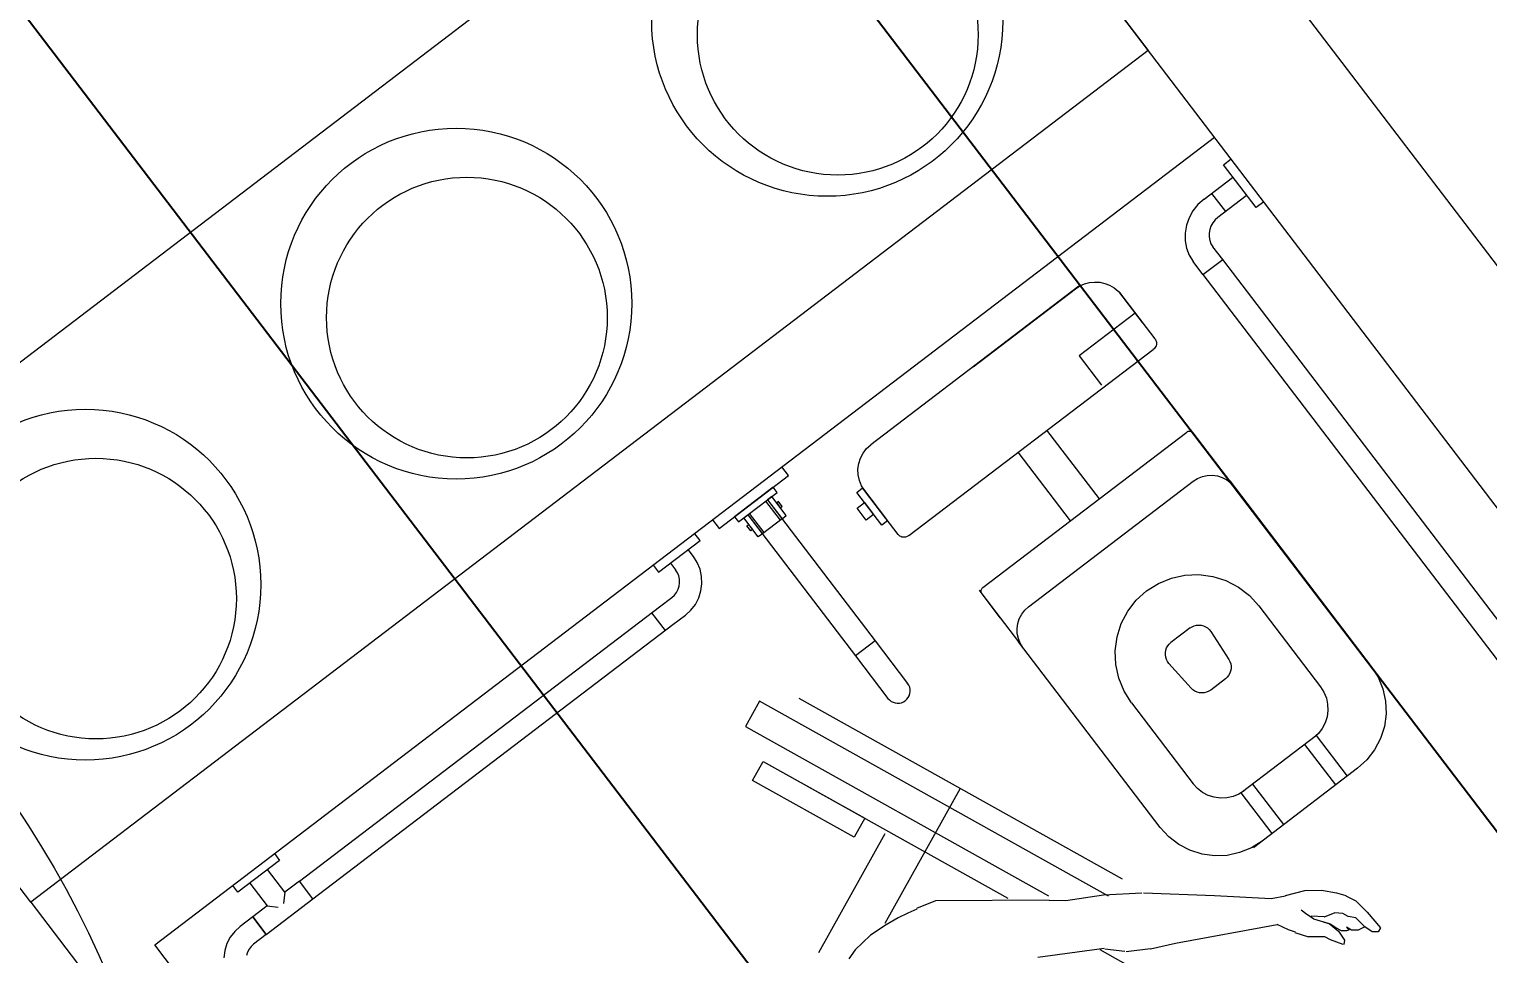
# Model space of a CAD drawing. Header units: metres. Extents: x 1384 to 1901, y 1501 to 2216.
# Drawn here: x 1464.196 to 1466.201, y 2117.831 to 2119.103 of the extents above; entities that cross this region are included whole.
import ezdxf

# ---------------------------------------------------------------- set-up
doc = ezdxf.new("R2010")
doc.units = ezdxf.units.M
doc.header["$LTSCALE"] = 0.05
doc.header["$PDMODE"] = 3
doc.linetypes.add('CONTINUA', pattern=[0])
for name, color, linetype, lineweight in [('Circulo', 250, 'Continuous', 15), ('Cotas Nave 2', 250, 'CONTINUA', 15), ('mobiliario', 253, 'CONTINUA', 15), ('Pared Fuego', 81, 'CONTINUA', 15), ('Tabiques', 241, 'CONTINUA', 15)]:
    doc.layers.add(name, color=color, linetype=linetype, lineweight=lineweight)
doc.styles.add('ROMANT', font='ROMANT', dxfattribs={"width": 0.85})
doc.dimstyles.new('1-50-GENERAL', dxfattribs={"dimtxt": 0.38, "dimasz": 0.4, "dimexe": 0.18, "dimexo": 0.06, "dimgap": 0.09, "dimtad": 0, "dimdec": 1, "dimzin": 0, "dimdsep": 46, "dimtxsty": 'ROMANT', "dimcen": 0.09, "dimadec": 0, "dimazin": 0, "dimtfac": 1, "dimtdec": 1, "dimtix": 1, "dimtofl": 0, "dimtmove": 0, "dimatfit": 3, "dimfxl": 0, "dimtolj": 1, "dimtzin": 0, "dimarcsym": 0})

# ---------------------------------------------------------------- blocks, each defined once
blk = doc.blocks.new('*D258')
at = {"layer": 'Cotas Nave 2', "color": 0, "lineweight": -2, "transparency": 16777216}
for p, q in [((1452.4409, 2163.6844), (1458.0727, 2167.9789)), ((1458.1721, 2167.5516), (1479.2994, 2139.8456)), ((1502.3652, 2109.5977), (1481.0039, 2137.6104)), ((1496.6209, 2104.7143), (1502.7508, 2109.3887))]:
    blk.add_line(p, q, dxfattribs=at)
at = {"layer": 'Cotas Nave 2', "color": 0, "transparency": 16777216}
for points in [[(1458.2251, 2167.5921), (1458.1191, 2167.5112), (1457.9295, 2167.8697)], [(1502.4182, 2109.6381), (1502.3122, 2109.5573), (1502.6077, 2109.2796)]]:
    blk.add_solid(points, dxfattribs=at)
at = {"layer": 'Defpoints', "color": 0, "transparency": 16777216}
for p in [(1457.9295, 2167.8697), (1452.3932, 2163.648), (1496.5732, 2104.678)]:
    blk.add_point(p, dxfattribs=at)
at = {"layer": 'Cotas Nave 2', "color": 0, "transparency": 16777216, "insert": (1480.1517, 2138.728), "char_height": 1, "attachment_point": 5, "rotation": 307.3275, "style": 'ROMANT'}
blk.add_mtext('\\A1;73.7', dxfattribs=at)
blk = doc.blocks.new('*D280')
at = {"layer": 'Cotas Nave 2', "color": 0, "lineweight": -2, "transparency": 16777216}
for p, q in [((1451.6493, 2127.6147), (1442.9648, 2121.0908)), ((1443.349, 2120.8791), (1455.8204, 2104.2774)), ((1470.0045, 2085.396), (1457.533, 2101.9976)), ((1478.7852, 2091.4919), (1470.1008, 2084.968))]:
    blk.add_line(p, q, dxfattribs=at)
at = {"layer": 'Cotas Nave 2', "color": 0, "transparency": 16777216}
for points in [[(1443.4023, 2120.9191), (1443.2957, 2120.839), (1443.1087, 2121.1989)], [(1470.0578, 2085.436), (1469.9512, 2085.3559), (1470.2447, 2085.0761)]]:
    blk.add_solid(points, dxfattribs=at)
at = {"layer": 'Defpoints', "color": 0, "transparency": 16777216}
for p in [(1451.6972, 2127.6507), (1478.8332, 2091.528), (1470.2447, 2085.0761)]:
    blk.add_point(p, dxfattribs=at)
at = {"layer": 'Cotas Nave 2', "color": 0, "transparency": 16777216, "insert": (1456.6767, 2103.1375), "char_height": 1, "attachment_point": 5, "rotation": 306.9145, "style": 'ROMANT'}
blk.add_mtext('\\A1;45.2', dxfattribs=at)
blk = doc.blocks.new('*D281')
at = {"layer": 'Cotas Nave 2', "color": 0, "lineweight": -2, "transparency": 16777216}
for p, q in [((1429.0052, 2146.2119), (1424.0845, 2142.5154)), ((1424.4687, 2142.3037), (1445.4929, 2114.3168)), ((1468.2237, 2084.0582), (1447.1813, 2112.0693)), ((1473.2407, 2087.3268), (1468.32, 2083.6303))]:
    blk.add_line(p, q, dxfattribs=at)
at = {"layer": 'Cotas Nave 2', "color": 0, "transparency": 16777216}
for points in [[(1424.522, 2142.3438), (1424.4154, 2142.2637), (1424.2284, 2142.6235)], [(1468.277, 2084.0982), (1468.1704, 2084.0182), (1468.4639, 2083.7384)]]:
    blk.add_solid(points, dxfattribs=at)
at = {"layer": 'Defpoints', "color": 0, "transparency": 16777216}
for p in [(1429.0532, 2146.248), (1473.2887, 2087.3628), (1468.4639, 2083.7384)]:
    blk.add_point(p, dxfattribs=at)
at = {"layer": 'Cotas Nave 2', "color": 0, "transparency": 16777216, "insert": (1446.3371, 2113.193), "char_height": 1, "attachment_point": 5, "rotation": 306.9145, "style": 'ROMANT'}
blk.add_mtext('\\A1;73.6', dxfattribs=at)
blk = doc.blocks.new('*D306')
at = {"layer": 'Cotas Nave 2', "color": 0, "lineweight": -2, "transparency": 16777216}
for p, q in [((1465.1987, 2119.9896), (1465.5168, 2120.2321)), ((1466.8832, 2117.121), (1464.7715, 2119.8902)), ((1466.145, 2116.5581), (1464.0333, 2119.3273)), ((1463.8244, 2118.9416), (1463.5063, 2118.699))]:
    blk.add_line(p, q, dxfattribs=at)
at = {"layer": 'Cotas Nave 2', "color": 0, "transparency": 16777216}
for points in [[(1465.1583, 2120.0426), (1465.2391, 2119.9366), (1464.8806, 2119.747)], [(1463.7839, 2118.9946), (1463.8648, 2118.8886), (1464.1424, 2119.1841)]]:
    blk.add_solid(points, dxfattribs=at)
at = {"layer": 'Defpoints', "color": 0, "transparency": 16777216}
for p in [(1464.1424, 2119.1841), (1466.9195, 2117.0733), (1466.1814, 2116.5104)]:
    blk.add_point(p, dxfattribs=at)
at = {"layer": 'Cotas Nave 2', "color": 0, "transparency": 16777216, "insert": (1466.1315, 2120.7009), "char_height": 0.75, "attachment_point": 5, "rotation": 37.3275, "style": 'ROMANT'}
blk.add_mtext('\\A1;0.9', dxfattribs=at)

msp = doc.modelspace()

# ---------------------------------------------------------------- linework, layer by layer
at = {"layer": 'Circulo'}
msp.add_circle((1463.0198, 2117.2554, 0), 1.3949, dxfattribs=at)
at = {"layer": 'mobiliario'}
for p, q in [((1465.8378, 2118.9168), (1465.8482, 2118.9247)), ((1465.8828, 2118.8578), (1465.8378, 2118.9168)), ((1465.811, 2118.8695), (1465.85, 2118.8993)), ((1465.8213, 2118.8774), (1465.8405, 2118.8523)), ((1465.8691, 2118.8742), (1465.8301, 2118.8444)), ((1465.7958, 2118.8534), (1465.7904, 2118.8438)), ((1465.8027, 2118.8621), (1465.7958, 2118.8534)), ((1465.811, 2118.8695), (1465.8027, 2118.8621)), ((1465.8932, 2118.8657), (1465.8828, 2118.8578)), ((1465.7867, 2118.8335), (1465.7849, 2118.8229)), ((1465.7904, 2118.8438), (1465.7867, 2118.8335)), ((1465.823, 2118.8369), (1465.8205, 2118.8324)), ((1465.8262, 2118.8409), (1465.823, 2118.8369)), ((1465.8301, 2118.8444), (1465.8262, 2118.8409)), ((1465.7849, 2118.8229), (1465.7849, 2118.8123)), ((1465.8188, 2118.8276), (1465.8179, 2118.8226)), ((1465.8179, 2118.8226), (1465.8179, 2118.8176)), ((1465.8179, 2118.8176), (1465.8188, 2118.8128)), ((1465.8205, 2118.8324), (1465.8188, 2118.8276)), ((1465.8188, 2118.8128), (1465.8206, 2118.8082)), ((1465.7849, 2118.8123), (1465.7869, 2118.802)), ((1465.7869, 2118.802), (1465.7906, 2118.7923)), ((1465.8206, 2118.8082), (1465.8232, 2118.8041)), ((1465.8367, 2118.7864), (1465.8232, 2118.8041)), ((1465.7906, 2118.7923), (1465.7961, 2118.7835)), ((1465.8096, 2118.7658), (1465.7961, 2118.7835)), ((1465.8096, 2118.7658), (1465.8367, 2118.7864)), ((1465.8365, 2118.7863), (1466.2759, 2118.2101)), ((1465.6403, 2118.7502), (1465.6468, 2118.753)), ((1465.6468, 2118.753), (1465.6536, 2118.7548)), ((1465.6536, 2118.7548), (1465.6606, 2118.7555)), ((1465.6606, 2118.7555), (1465.6677, 2118.7551)), ((1465.6677, 2118.7551), (1465.6746, 2118.7536)), ((1465.6746, 2118.7536), (1465.6812, 2118.7511)), ((1465.8096, 2118.7658), (1466.3648, 2118.0377)), ((1465.6387, 2118.7497), (1465.3529, 2118.5317)), ((1465.4936, 2118.639), (1465.6344, 2118.7463)), ((1465.4936, 2118.639), (1465.6248, 2118.739)), ((1465.6344, 2118.7463), (1465.6403, 2118.7502)), ((1465.6344, 2118.7463), (1465.6372, 2118.7484)), ((1465.6812, 2118.7511), (1465.6873, 2118.7475)), ((1465.6873, 2118.7475), (1465.6928, 2118.7431)), ((1465.6928, 2118.7431), (1465.6974, 2118.7378)), ((1465.7265, 2118.6997), (1465.6938, 2118.7426)), ((1465.6974, 2118.7378), (1465.695, 2118.741)), ((1465.695, 2118.741), (1465.7214, 2118.7064)), ((1465.7437, 2118.6772), (1465.6974, 2118.7378)), ((1465.7165, 2118.7128), (1465.6394, 2118.654)), ((1465.7214, 2118.7064), (1465.7235, 2118.7036)), ((1465.7437, 2118.6772), (1465.7445, 2118.6758)), ((1465.7445, 2118.6758), (1465.7452, 2118.6743)), ((1465.7452, 2118.6743), (1465.7456, 2118.6727)), ((1465.7456, 2118.6727), (1465.7457, 2118.6711)), ((1465.405, 2118.4069), (1465.7412, 2118.6628)), ((1465.6394, 2118.654), (1465.67, 2118.6138)), ((1465.7425, 2118.6638), (1465.7412, 2118.6628)), ((1465.7436, 2118.665), (1465.7425, 2118.6638)), ((1465.7445, 2118.6664), (1465.7436, 2118.665)), ((1465.7452, 2118.6679), (1465.7445, 2118.6664)), ((1465.7456, 2118.6695), (1465.7452, 2118.6679)), ((1465.7457, 2118.6711), (1465.7456, 2118.6695)), ((1465.3471, 2118.5264), (1465.3529, 2118.5317)), ((1465.5069, 2118.3351), (1465.7876, 2118.5491)), ((1465.6671, 2118.4572), (1465.5951, 2118.5516)), ((1465.7876, 2118.5491), (1465.7885, 2118.5497)), ((1465.7885, 2118.5497), (1465.7894, 2118.5501)), ((1465.7894, 2118.5501), (1465.7905, 2118.5503)), ((1465.7905, 2118.5503), (1465.7915, 2118.5503)), ((1465.7915, 2118.5503), (1465.7925, 2118.5502)), ((1465.7925, 2118.5502), (1465.7935, 2118.5499)), ((1465.7935, 2118.5499), (1465.7945, 2118.5494)), ((1465.7945, 2118.5494), (1465.7953, 2118.5487)), ((1465.7953, 2118.5487), (1465.796, 2118.548)), ((1465.8463, 2118.482), (1465.796, 2118.548)), ((1465.8212, 2118.515), (1465.796, 2118.548)), ((1465.3363, 2118.5058), (1465.3386, 2118.5132)), ((1465.3386, 2118.5132), (1465.3423, 2118.5202)), ((1465.3423, 2118.5202), (1465.3471, 2118.5264)), ((1465.6274, 2118.4269), (1465.5553, 2118.5214)), ((1465.2396, 2118.4893), (1465.2305, 2118.5012)), ((1465.3352, 2118.498), (1465.3363, 2118.5058)), ((1465.3355, 2118.4901), (1465.3352, 2118.498)), ((1465.1442, 2118.4165), (1465.2396, 2118.4893)), ((1465.2184, 2118.4732), (1465.1653, 2118.4327)), ((1465.224, 2118.4659), (1465.2184, 2118.4732)), ((1465.3337, 2118.4661), (1465.3416, 2118.4722)), ((1465.3372, 2118.4825), (1465.3355, 2118.4901)), ((1465.3402, 2118.4752), (1465.3372, 2118.4825)), ((1465.3444, 2118.4686), (1465.3402, 2118.4752)), ((1465.3903, 2118.4083), (1465.3416, 2118.4722)), ((1465.3416, 2118.4722), (1465.3759, 2118.4272)), ((1465.5697, 2118.3088), (1465.7963, 2118.4816)), ((1465.7963, 2118.4816), (1465.8022, 2118.4853)), ((1465.8022, 2118.4853), (1465.8087, 2118.488)), ((1465.8087, 2118.488), (1465.8155, 2118.4894)), ((1465.8155, 2118.4894), (1465.8224, 2118.4897)), ((1465.8224, 2118.4897), (1465.8294, 2118.4888)), ((1465.8294, 2118.4888), (1465.836, 2118.4867)), ((1465.836, 2118.4867), (1465.8422, 2118.4834)), ((1465.8422, 2118.4834), (1465.8477, 2118.4792)), ((1465.8463, 2118.482), (1466.041, 2118.2267)), ((1465.8477, 2118.4792), (1465.8524, 2118.474)), ((1465.1709, 2118.4254), (1465.224, 2118.4659)), ((1465.2285, 2118.428), (1465.2086, 2118.4541)), ((1465.2168, 2118.4604), (1465.211, 2118.4559)), ((1465.211, 2118.4559), (1465.2308, 2118.4298)), ((1465.211, 2118.4559), (1465.3589, 2118.2619)), ((1465.2367, 2118.4343), (1465.2168, 2118.4604)), ((1465.2259, 2118.4534), (1465.2235, 2118.4516)), ((1465.2235, 2118.4516), (1465.2288, 2118.4446)), ((1465.2312, 2118.4465), (1465.2259, 2118.4534)), ((1465.368, 2118.4212), (1465.3337, 2118.4661)), ((1465.334, 2118.4443), (1465.3443, 2118.4522)), ((1465.3443, 2118.4522), (1465.3567, 2118.4359)), ((1465.3735, 2118.4304), (1465.3444, 2118.4686)), ((1465.1653, 2118.4327), (1465.1709, 2118.4254)), ((1465.1781, 2118.4309), (1465.1839, 2118.4353)), ((1465.1839, 2118.4353), (1465.2038, 2118.4092)), ((1465.1839, 2118.4353), (1465.3318, 2118.2413)), ((1465.2062, 2118.411), (1465.1863, 2118.4371)), ((1465.2288, 2118.4446), (1465.2312, 2118.4465)), ((1465.2308, 2118.4298), (1465.2367, 2118.4343)), ((1465.3464, 2118.428), (1465.334, 2118.4443)), ((1465.3567, 2118.4359), (1465.3464, 2118.428)), ((1465.1351, 2118.4285), (1465.1442, 2118.4165)), ((1465.198, 2118.4048), (1465.1781, 2118.4309)), ((1465.1824, 2118.4203), (1465.1848, 2118.4221)), ((1465.1877, 2118.4133), (1465.1824, 2118.4203)), ((1465.1848, 2118.4221), (1465.1901, 2118.4151)), ((1465.1901, 2118.4151), (1465.1877, 2118.4133)), ((1465.2308, 2118.4298), (1465.2038, 2118.4092)), ((1465.3759, 2118.4272), (1465.368, 2118.4212)), ((1465.061, 2118.3563), (1465.1182, 2118.4)), ((1465.1182, 2118.4), (1465.1111, 2118.4093)), ((1465.2038, 2118.4092), (1465.198, 2118.4048)), ((1465.3914, 2118.4071), (1465.3903, 2118.4083)), ((1465.3927, 2118.4061), (1465.3914, 2118.4071)), ((1465.3942, 2118.4053), (1465.3927, 2118.4061)), ((1465.3957, 2118.4047), (1465.3942, 2118.4053)), ((1465.3973, 2118.4044), (1465.3957, 2118.4047)), ((1465.3989, 2118.4044), (1465.3973, 2118.4044)), ((1465.4006, 2118.4046), (1465.3989, 2118.4044)), ((1465.4021, 2118.4051), (1465.4006, 2118.4046)), ((1465.4036, 2118.4059), (1465.4021, 2118.4051)), ((1465.4049, 2118.4069), (1465.4036, 2118.4059)), ((1465.1089, 2118.3781), (1465.1018, 2118.3874)), ((1465.1142, 2118.3696), (1465.1089, 2118.3781)), ((1465.0539, 2118.3656), (1465.061, 2118.3563)), ((1465.0774, 2118.3689), (1465.0845, 2118.3596)), ((1465.0871, 2118.3556), (1465.0845, 2118.3596)), ((1465.0888, 2118.3512), (1465.0871, 2118.3556)), ((1465.0898, 2118.3466), (1465.0888, 2118.3512)), ((1465.1181, 2118.3604), (1465.1142, 2118.3696)), ((1465.1202, 2118.3505), (1465.1181, 2118.3604)), ((1465.7661, 2118.3483), (1465.7848, 2118.3524)), ((1465.7848, 2118.3524), (1465.804, 2118.3532)), ((1465.804, 2118.3532), (1465.823, 2118.3506)), ((1465.0858, 2118.3286), (1465.088, 2118.3328)), ((1465.088, 2118.3328), (1465.0894, 2118.3373)), ((1465.0894, 2118.3373), (1465.09, 2118.3419)), ((1465.09, 2118.3419), (1465.0898, 2118.3466)), ((1465.1193, 2118.3306), (1465.1206, 2118.3405)), ((1465.1206, 2118.3405), (1465.1202, 2118.3505)), ((1465.5309, 2118.2937), (1465.5021, 2118.3314)), ((1465.5045, 2118.3306), (1465.5047, 2118.3316)), ((1465.5047, 2118.3316), (1465.505, 2118.3326)), ((1465.505, 2118.3326), (1465.5055, 2118.3335)), ((1465.5055, 2118.3335), (1465.5061, 2118.3344)), ((1465.5061, 2118.3344), (1465.5069, 2118.3351)), ((1465.7321, 2118.3308), (1465.7483, 2118.341)), ((1465.7483, 2118.341), (1465.7661, 2118.3483)), ((1465.823, 2118.3506), (1465.8412, 2118.3448)), ((1465.8412, 2118.3448), (1465.8582, 2118.3359)), ((1465.8582, 2118.3359), (1465.8734, 2118.3242)), ((1465.0623, 2118.3086), (1465.0794, 2118.3217)), ((1465.0794, 2118.3217), (1465.0829, 2118.3249)), ((1465.0829, 2118.3249), (1465.0858, 2118.3286)), ((1465.1054, 2118.3042), (1465.1116, 2118.3121)), ((1465.1116, 2118.3121), (1465.1162, 2118.321)), ((1465.1162, 2118.321), (1465.1193, 2118.3306)), ((1465.5046, 2118.3295), (1465.5045, 2118.3306)), ((1465.5048, 2118.3285), (1465.5046, 2118.3295)), ((1465.5052, 2118.3275), (1465.5048, 2118.3285)), ((1465.5057, 2118.3267), (1465.5052, 2118.3275)), ((1465.5057, 2118.3267), (1465.5561, 2118.2607)), ((1465.7062, 2118.3027), (1465.7179, 2118.3178)), ((1465.7179, 2118.3178), (1465.7321, 2118.3308)), ((1465.8734, 2118.3242), (1465.8863, 2118.31)), ((1464.5674, 2117.9313), (1465.0623, 2118.3086)), ((1465.0515, 2118.3005), (1465.0701, 2118.2761)), ((1465.0808, 2118.2843), (1465.098, 2118.2974)), ((1465.098, 2118.2974), (1465.1054, 2118.3042)), ((1465.5549, 2118.2857), (1465.557, 2118.2924)), ((1465.557, 2118.2924), (1465.5603, 2118.2985)), ((1465.5603, 2118.2985), (1465.5645, 2118.3041)), ((1465.5645, 2118.3041), (1465.5697, 2118.3088)), ((1465.6973, 2118.2857), (1465.7062, 2118.3027)), ((1465.8863, 2118.31), (1465.9712, 2118.1987)), ((1464.5859, 2117.9069), (1465.0808, 2118.2843)), ((1465.554, 2118.2788), (1465.5549, 2118.2857)), ((1465.5543, 2118.2719), (1465.554, 2118.2788)), ((1465.5558, 2118.265), (1465.5543, 2118.2719)), ((1465.6915, 2118.2674), (1465.6973, 2118.2857)), ((1465.7918, 2118.2797), (1465.7655, 2118.2597)), ((1465.7918, 2118.2797), (1465.7946, 2118.2814)), ((1465.7946, 2118.2814), (1465.7975, 2118.2827)), ((1465.7975, 2118.2827), (1465.8007, 2118.2835)), ((1465.8007, 2118.2835), (1465.8039, 2118.2837)), ((1465.8039, 2118.2837), (1465.8071, 2118.2834)), ((1465.8071, 2118.2834), (1465.8103, 2118.2826)), ((1465.8103, 2118.2826), (1465.8132, 2118.2813)), ((1465.8132, 2118.2813), (1465.8159, 2118.2796)), ((1465.8159, 2118.2796), (1465.8183, 2118.2774)), ((1465.8183, 2118.2774), (1465.8204, 2118.2749)), ((1465.8204, 2118.2749), (1465.8451, 2118.2363)), ((1465.3589, 2118.2619), (1465.3318, 2118.2413)), ((1465.3589, 2118.2619), (1465.4035, 2118.2034)), ((1465.5584, 2118.2586), (1465.5558, 2118.265)), ((1465.7507, 2118.0054), (1465.5561, 2118.2607)), ((1465.5621, 2118.2527), (1465.5584, 2118.2586)), ((1465.6889, 2118.2484), (1465.6915, 2118.2674)), ((1465.7585, 2118.2491), (1465.7596, 2118.2521)), ((1465.7596, 2118.2521), (1465.7612, 2118.255)), ((1465.7612, 2118.255), (1465.7632, 2118.2575)), ((1465.7632, 2118.2575), (1465.7655, 2118.2597)), ((1465.3318, 2118.2413), (1465.3765, 2118.1827)), ((1465.6897, 2118.2293), (1465.6889, 2118.2484)), ((1465.7579, 2118.2459), (1465.7585, 2118.2491)), ((1465.7579, 2118.2427), (1465.7579, 2118.2459)), ((1465.7583, 2118.2395), (1465.7579, 2118.2427)), ((1465.7593, 2118.2364), (1465.7583, 2118.2395)), ((1465.7608, 2118.2335), (1465.7593, 2118.2364)), ((1465.7627, 2118.2309), (1465.7608, 2118.2335)), ((1465.7627, 2118.2309), (1465.7934, 2118.1968)), ((1465.8451, 2118.2363), (1465.8466, 2118.2333)), ((1465.8466, 2118.2333), (1465.8477, 2118.2302)), ((1465.6938, 2118.2105), (1465.6897, 2118.2293)), ((1465.8428, 2118.2118), (1465.8404, 2118.2096)), ((1465.8449, 2118.2144), (1465.8428, 2118.2118)), ((1465.8465, 2118.2173), (1465.8449, 2118.2144)), ((1465.8476, 2118.2204), (1465.8465, 2118.2173)), ((1465.8482, 2118.2236), (1465.8476, 2118.2204)), ((1465.8477, 2118.2302), (1465.8482, 2118.2269)), ((1465.8482, 2118.2269), (1465.8482, 2118.2236)), ((1466.041, 2118.2267), (1466.0503, 2118.212)), ((1466.0503, 2118.212), (1466.0569, 2118.1959)), ((1465.4051, 2118.2009), (1465.4035, 2118.2034)), ((1465.4063, 2118.1981), (1465.4051, 2118.2009)), ((1465.4069, 2118.1952), (1465.4063, 2118.1981)), ((1465.4066, 2118.1893), (1465.407, 2118.1923)), ((1465.407, 2118.1923), (1465.4069, 2118.1952)), ((1465.7011, 2118.1928), (1465.6938, 2118.2105)), ((1465.7114, 2118.1766), (1465.7011, 2118.1928)), ((1465.7958, 2118.1946), (1465.7934, 2118.1968)), ((1465.7985, 2118.1927), (1465.7958, 2118.1946)), ((1465.8015, 2118.1914), (1465.7985, 2118.1927)), ((1465.8047, 2118.1905), (1465.8015, 2118.1914)), ((1465.8145, 2118.1912), (1465.8113, 2118.1904)), ((1465.8176, 2118.1925), (1465.8145, 2118.1912)), ((1465.8203, 2118.1943), (1465.8176, 2118.1925)), ((1465.8404, 2118.2096), (1465.8203, 2118.1943)), ((1465.9712, 2118.1987), (1465.9758, 2118.1913)), ((1465.9758, 2118.1913), (1465.9792, 2118.1832)), ((1466.0569, 2118.1959), (1466.0606, 2118.1788)), ((1465.1999, 2118.1791), (1465.1804, 2118.1442)), ((1465.6799, 2117.9105), (1465.1999, 2118.1791)), ((1465.2538, 2118.1833), (1465.6987, 2117.9344)), ((1465.3765, 2118.1827), (1465.3785, 2118.1806)), ((1465.3785, 2118.1806), (1465.3809, 2118.1787)), ((1465.3809, 2118.1787), (1465.3835, 2118.1774)), ((1465.3835, 2118.1774), (1465.3863, 2118.1765)), ((1465.3863, 2118.1765), (1465.3892, 2118.1761)), ((1465.3892, 2118.1761), (1465.3922, 2118.1762)), ((1465.3922, 2118.1762), (1465.3951, 2118.1768)), ((1465.3951, 2118.1768), (1465.3978, 2118.1779)), ((1465.3978, 2118.1779), (1465.4003, 2118.1795)), ((1465.4003, 2118.1795), (1465.4025, 2118.1815)), ((1465.4025, 2118.1815), (1465.4043, 2118.1839)), ((1465.4043, 2118.1839), (1465.4057, 2118.1865)), ((1465.4057, 2118.1865), (1465.4066, 2118.1893)), ((1465.7114, 2118.1766), (1465.7962, 2118.0653)), ((1465.808, 2118.1902), (1465.8047, 2118.1905)), ((1465.8113, 2118.1904), (1465.808, 2118.1902)), ((1465.9792, 2118.1832), (1465.981, 2118.1747)), ((1465.981, 2118.1747), (1465.9814, 2118.166)), ((1466.0606, 2118.1788), (1466.0613, 2118.1614)), ((1465.9802, 2118.1574), (1465.9776, 2118.1491)), ((1465.9814, 2118.166), (1465.9802, 2118.1574)), ((1466.0613, 2118.1614), (1466.059, 2118.1441)), ((1465.1804, 2118.1442), (1465.5971, 2117.911)), ((1465.9657, 2118.1316), (1465.8623, 2118.0528)), ((1465.9682, 2118.1345), (1465.9617, 2118.1286)), ((1466.0082, 2118.076), (1465.9657, 2118.1316)), ((1465.9735, 2118.1414), (1465.9682, 2118.1345)), ((1465.9776, 2118.1491), (1465.9735, 2118.1414)), ((1466.059, 2118.1441), (1466.0537, 2118.1275)), ((1465.9923, 2118.0638), (1465.9498, 2118.1195)), ((1466.0456, 2118.1121), (1466.035, 2118.0983)), ((1466.0537, 2118.1275), (1466.0456, 2118.1121)), ((1465.1903, 2118.0699), (1465.205, 2118.0961)), ((1465.205, 2118.0961), (1465.5411, 2117.908)), ((1465.205, 2118.0961), (1465.3446, 2118.018)), ((1466.035, 2118.0983), (1466.0221, 2118.0866)), ((1466.0221, 2118.0866), (1465.8789, 2117.9774)), ((1465.3299, 2117.9918), (1465.1903, 2118.0699)), ((1465.3727, 2117.8738), (1465.4764, 2118.0591)), ((1465.8021, 2118.0588), (1465.7962, 2118.0653)), ((1465.809, 2118.0535), (1465.8021, 2118.0588)), ((1465.8167, 2118.0494), (1465.809, 2118.0535)), ((1465.859, 2118.0512), (1465.8509, 2118.0478)), ((1465.8663, 2118.0558), (1465.859, 2118.0512)), ((1465.9048, 2117.9971), (1465.8623, 2118.0528)), ((1465.9207, 2118.0093), (1465.8782, 2118.0649)), ((1465.825, 2118.0468), (1465.8167, 2118.0494)), ((1465.8337, 2118.0456), (1465.825, 2118.0468)), ((1465.8424, 2118.046), (1465.8337, 2118.0456)), ((1465.8509, 2118.0478), (1465.8424, 2118.046)), ((1465.3446, 2118.018), (1465.3299, 2117.9918)), ((1465.2813, 2117.8333), (1465.3728, 2117.9968)), ((1465.7625, 2117.9925), (1465.7507, 2118.0054)), ((1465.7763, 2117.9819), (1465.7625, 2117.9925)), ((1465.7917, 2117.9738), (1465.7763, 2117.9819)), ((1465.8083, 2117.9685), (1465.7917, 2117.9738)), ((1465.86, 2117.9706), (1465.843, 2117.9668)), ((1465.8761, 2117.9772), (1465.86, 2117.9706)), ((1465.8909, 2117.9865), (1465.8761, 2117.9772)), ((1464.5399, 2117.9599), (1464.4826, 2117.9162)), ((1464.5328, 2117.9692), (1464.5399, 2117.9599)), ((1465.8256, 2117.9661), (1465.8083, 2117.9685)), ((1465.843, 2117.9668), (1465.8256, 2117.9661)), ((1464.5473, 2117.916), (1464.5234, 2117.9473)), ((1464.5674, 2117.9313), (1464.5473, 2117.916)), ((1464.5859, 2117.9069), (1464.5674, 2117.9313)), ((1464.4826, 2117.9162), (1464.4755, 2117.9255)), ((1464.4991, 2117.9288), (1464.523, 2117.8974)), ((1464.5473, 2117.916), (1464.5453, 2117.9008)), ((1465.621, 2117.9048), (1465.6728, 2117.9125)), ((1465.6728, 2117.9125), (1465.7256, 2117.9154)), ((1465.7276, 2117.9155), (1465.8254, 2117.9116)), ((1465.8254, 2117.9116), (1465.9032, 2117.9073)), ((1465.9032, 2117.9073), (1465.9229, 2117.9114)), ((1465.9229, 2117.9117), (1465.9496, 2117.9183)), ((1465.9496, 2117.9183), (1465.9726, 2117.9192)), ((1465.9726, 2117.9192), (1465.9932, 2117.9155)), ((1465.9932, 2117.9155), (1466.006, 2117.9115)), ((1466.0058, 2117.9114), (1466.0197, 2117.9041)), ((1464.523, 2117.8974), (1464.503, 2117.8821)), ((1464.5215, 2117.8578), (1464.5859, 2117.9069)), ((1464.523, 2117.8974), (1464.5381, 2117.8954)), ((1465.4162, 2117.8929), (1465.404, 2117.8872)), ((1465.4418, 2117.9041), (1465.4157, 2117.8939)), ((1465.5982, 2117.9054), (1465.4418, 2117.9041)), ((1465.5982, 2117.9054), (1465.621, 2117.9048)), ((1465.9525, 2117.8856), (1465.9446, 2117.8916)), ((1466.0197, 2117.9041), (1466.0353, 2117.8885)), ((1464.503, 2117.8821), (1464.4858, 2117.8691)), ((1464.5215, 2117.8578), (1464.503, 2117.8821)), ((1464.503, 2117.8821), (1464.5215, 2117.8578)), ((1464.5215, 2117.8578), (1464.503, 2117.8821)), ((1465.3741, 2117.8711), (1465.3526, 2117.857)), ((1465.3906, 2117.8811), (1465.3741, 2117.8711)), ((1465.404, 2117.8872), (1465.3906, 2117.8811)), ((1465.7719, 2117.8459), (1465.9114, 2117.8716)), ((1465.9271, 2117.8642), (1465.9114, 2117.8716)), ((1465.9614, 2117.8797), (1465.9525, 2117.8856)), ((1465.9764, 2117.8821), (1465.9585, 2117.883)), ((1465.9614, 2117.8797), (1465.9829, 2117.8731)), ((1465.9844, 2117.872), (1465.9755, 2117.875)), ((1465.9911, 2117.8878), (1465.9763, 2117.8819)), ((1465.9829, 2117.8731), (1465.996, 2117.8628)), ((1465.9923, 2117.8671), (1465.9844, 2117.872)), ((1466.0019, 2117.8868), (1465.9911, 2117.8878)), ((1466.0091, 2117.8828), (1466.0019, 2117.8868)), ((1466.0199, 2117.881), (1466.0091, 2117.8828)), ((1466.0321, 2117.8684), (1466.0199, 2117.881)), ((1466.0353, 2117.8885), (1466.0536, 2117.8671)), ((1464.4722, 2117.8543), (1464.4676, 2117.8455)), ((1464.4784, 2117.8623), (1464.4722, 2117.8543)), ((1464.4858, 2117.8691), (1464.4784, 2117.8623)), ((1464.5215, 2117.8578), (1464.5043, 2117.8447)), ((1465.3526, 2117.857), (1465.3315, 2117.837)), ((1465.9367, 2117.8612), (1465.9271, 2117.8642)), ((1465.9357, 2117.8609), (1465.9545, 2117.855)), ((1465.9771, 2117.8549), (1465.9545, 2117.855)), ((1465.9848, 2117.8507), (1465.9771, 2117.8549)), ((1466.0022, 2117.8441), (1465.9848, 2117.8507)), ((1466.0002, 2117.8631), (1465.9923, 2117.8671)), ((1465.996, 2117.8628), (1466.0042, 2117.8503)), ((1466.0071, 2117.8631), (1466.0002, 2117.8631)), ((1466.0042, 2117.8503), (1466.0031, 2117.8441)), ((1466.014, 2117.8641), (1466.0071, 2117.868)), ((1466.0071, 2117.868), (1466.0101, 2117.8641)), ((1466.0101, 2117.8641), (1466.0071, 2117.8631)), ((1466.023, 2117.864), (1466.014, 2117.8641)), ((1466.0321, 2117.8684), (1466.023, 2117.864)), ((1466.0422, 2117.8616), (1466.0321, 2117.8684)), ((1466.0505, 2117.8618), (1466.0422, 2117.8616)), ((1466.0536, 2117.8671), (1466.0505, 2117.8618)), ((1464.4645, 2117.8359), (1464.4632, 2117.8259)), ((1464.4676, 2117.8455), (1464.4645, 2117.8359)), ((1464.4958, 2117.8337), (1464.4944, 2117.8292)), ((1464.498, 2117.8378), (1464.4958, 2117.8337)), ((1464.5009, 2117.8416), (1464.498, 2117.8378)), ((1464.5043, 2117.8447), (1464.5009, 2117.8416)), ((1465.3315, 2117.837), (1465.3225, 2117.8245)), ((1465.6737, 2117.8386), (1465.5826, 2117.8263)), ((1465.6676, 2117.8373), (1465.7938, 2117.7666)), ((1465.7021, 2117.8344), (1465.6745, 2117.8379)), ((1465.7374, 2117.8381), (1465.7041, 2117.8343)), ((1465.7374, 2117.8381), (1465.7719, 2117.8459))]:
    msp.add_line(p, q, dxfattribs=at)
msp.add_lwpolyline([(1463.834, 2118.3795), (1465.3705, 2119.5511), (1465.7343, 2119.074), (1464.1978, 2117.9024)], close=True, dxfattribs=at)
for centre, radius in [((1465.2929, 2119.1147), 0.2413), ((1465.3075, 2119.0955), 0.193), ((1464.7829, 2118.7258), 0.2413), ((1464.7975, 2118.7066), 0.193), ((1464.2729, 2118.3392), 0.2413), ((1464.2875, 2118.32), 0.193)]:
    msp.add_circle(centre, radius, dxfattribs=at)
at = {"layer": 'Pared Fuego'}
for p, q in [((1463.872, 2121.8489), (1473.4519, 2109.286)), ((1467.0765, 2117.3139), (1463.8328, 2121.5676))]:
    msp.add_line(p, q, dxfattribs=at)
at = {"layer": 'Tabiques'}
for p, q in [((1465.7343, 2119.074), (1464.1978, 2117.9024)), ((1465.6195, 2116.2031), (1464.3683, 2117.8438))]:
    msp.add_line(p, q, dxfattribs=at)
at = {"layer": 'Tabiques', "linetype": 'Continuous', "extrusion": (-7.42565e-17, 9.73785e-17, -1)}
for p, q in [((1464.3683, 2117.8438), (1465.8252, 2118.9547)), ((1464.1978, 2117.9024), (1465.5401, 2116.1423))]:
    msp.add_line(p, q, dxfattribs=at)

# ---------------------------------------------------------------- dimensions: what is measured, and where the dimension line sits
at = {"layer": 'Cotas Nave 2'}
for base, p1, p2, angle, override, picture, middle, dimtype in [((1457.9295, 2167.8697), (1496.5732, 2104.678), (1452.3932, 2163.648), 307.3275, {"dimtxt": 1}, '*D258', (1480.1517, 2138.728), 160), ((1468.4639, 2083.7384), (1429.0532, 2146.248), (1473.2887, 2087.3628), 306.9145, {"dimtxt": 1}, '*D281', (1446.3371, 2113.193), 161), ((1464.1424, 2119.1841), (1466.9195, 2117.0733), (1466.1814, 2116.5104), 37.3275, {"dimtxt": 0.75}, '*D306', (1466.1315, 2120.7009), 160)]:
    dim = msp.add_linear_dim(base=base, p1=p1, p2=p2, angle=angle, dimstyle='1-50-GENERAL', override=override, dxfattribs=at)
    dim.commit()
    dim.dimension.update_dxf_attribs({"geometry": picture, "text_midpoint": middle, "dimtype": dimtype})
dim = msp.add_aligned_dim(p1=(1451.6972, 2127.6507), p2=(1478.8332, 2091.528), distance=-10.7419, dimstyle='1-50-GENERAL', override={"dimtxt": 1}, dxfattribs=at)
dim.commit()
dim.dimension.update_dxf_attribs({"geometry": '*D280', "text_midpoint": (1456.6767, 2103.1375)})

doc.saveas('drawing.dxf')
